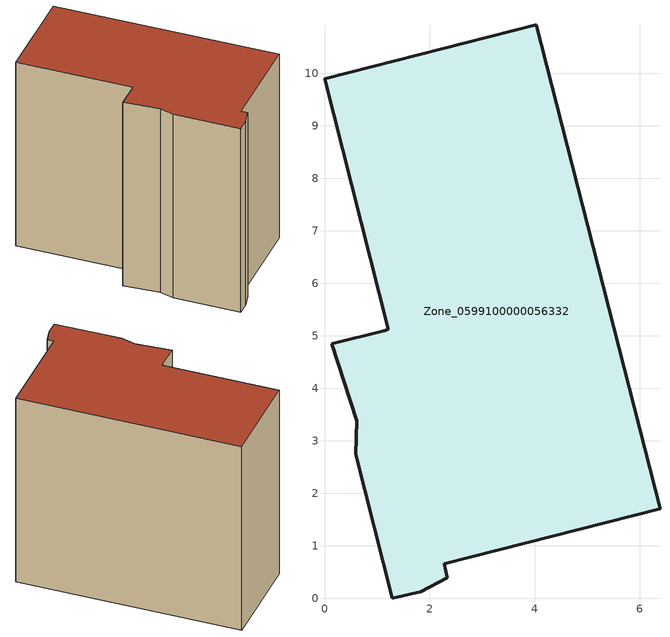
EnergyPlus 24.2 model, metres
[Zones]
Zone_0599100000056332
 floor ground (C_G): 1.14,5.1 1.21,5.13 0,9.9 4.03,10.93 6.39,1.71 2.28,0.66 2.34,0.4 1.83,0.13 1.29,0 0.6,2.75 0.61,3.39 0.14,4.85 z0
 wall outside (C_F): 1.21,5.13 1.14,5.1 0.14,4.85 0.61,3.39 0.6,2.75 1.29,0 1.83,0.13 2.34,0.4 2.28,0.66 6.39,1.71 4.03,10.93 0,9.9 1.21,5.13 z0:8.77
 roof outside (C_R): 2.34,0.4 2.28,0.66 6.39,1.71 4.03,10.93 0,9.9 1.21,5.13 1.14,5.1 0.14,4.85 0.61,3.39 0.6,2.75 1.29,0 1.83,0.13 z8.77
[BUILDING]
Pand.0599100000056332: North Axis=0; Terrain=City; Loads Convergence Tolerance Value=0.04; Temperature Convergence Tolerance Value=0.4; Solar Distribution=FullExterior; Maximum Number of Warmup Days=25; Minimum Number of Warmup Days=1
[Site:Location]
Rotterdam.The.Hague.AP_ZH_NLD Design_Conditions: Latitude=51.96; Longitude=4.45; Time Zone=1; Elevation=-4.5
[SITE:GROUNDTEMPERATURE:BUILDINGSURFACE]
18, 18, 18, 18, 18, 18, 18, 18, 18, 18, 18, 18
[MATERIAL] Thermal Absorptance=0.9; Solar Absorptance=0.7; Visible Absorptance=0.7
Name | Roughness | Thickness | Conductivity | Density | Specific Heat
G.TC.1992-2005 | MediumSmooth | 0.15 | 0.06 | 540 | 1210
F.TC.1992-2005 | Rough | 0.3 | 0.12 | 1920 | 840
R.TC.1992-2005 | MediumRough | 0.2 | 0.08 | 1500 | 1000
[CONSTRUCTION]
C_G: G.TC.1992-2005
C_F: F.TC.1992-2005
C_R: R.TC.1992-2005
[ZONE]
Zone_0599100000056332: Type=1; Multiplier=1; Ceiling Height=Autocalculate; Volume=Autocalculate; Floor Area=autocalculate; Part of Total Floor Area=Yes
[ZONEINFILTRATION:DESIGNFLOWRATE]
Infil_Zone_0599100000056332: Zone or ZoneList or Space or SpaceList=Zone_0599100000056332; Schedule=AlwaysOn; Design Flow Rate Calculation Method=Flow/Area; Flow Rate per Floor Area=0.0015; Constant Term Coefficient=1; Temperature Term Coefficient=0; Velocity Term Coefficient=0; Velocity Squared Term Coefficient=0
[HVACTEMPLATE:ZONE:IDEALLOADSAIRSYSTEM]
Zone_0599100000056332: Maximum Heating Supply Air Temperature=50; Minimum Cooling Supply Air Temperature=13; Maximum Heating Supply Air Humidity Ratio=0.0156; Minimum Cooling Supply Air Humidity Ratio=0.0077; Heating Limit=NoLimit; Cooling Limit=NoLimit; Dehumidification Control Type=ConstantSensibleHeatRatio; Cooling Sensible Heat Ratio=0.7; Dehumidification Setpoint=60; Humidification Control Type=None; Humidification Setpoint=30; Outdoor Air Method=None; Outdoor Air Flow Rate per Person=0.00944; Outdoor Air Flow Rate per Zone Floor Area=0; Outdoor Air Flow Rate per Zone=0; Demand Controlled Ventilation Type=None; Outdoor Air Economizer Type=NoEconomizer; Heat Recovery Type=None; Sensible Heat Recovery Effectiveness=0.7; Latent Heat Recovery Effectiveness=0.65
[ZONECONTROL:THERMOSTAT]
ThermostatControl_Zone_0599100000056332: Zone or ZoneList=Zone_0599100000056332; Control Type Schedule=DualSetpointControlType; Control 1=Thermostat_Zone_0599100000056332; Temperature Difference Between Cutout And Setpoint=0
[THERMOSTATSETPOINT:DUALSETPOINT]
Thermostat_Zone_0599100000056332: Heating Setpoint Temperature Schedule=HeatingSetpoint_Zone_0599100000056332; Cooling Setpoint Temperature Schedule=CoolingSetpoint_Zone_0599100000056332
[SCHEDULE:COMPACT]
HeatingSetpoint_Zone_0599100000056332: Through: 12/31, For: AllDays, Until: 24:00, 21
CoolingSetpoint_Zone_0599100000056332: Through: 12/31, For: AllDays, Until: 24:00, 24
DualSetpointControlType: Through: 12/31, For: AllDays, Until: 24:00, 4
AlwaysOn: Through: 12/31, For: AllDays, Until: 24:00, 1
